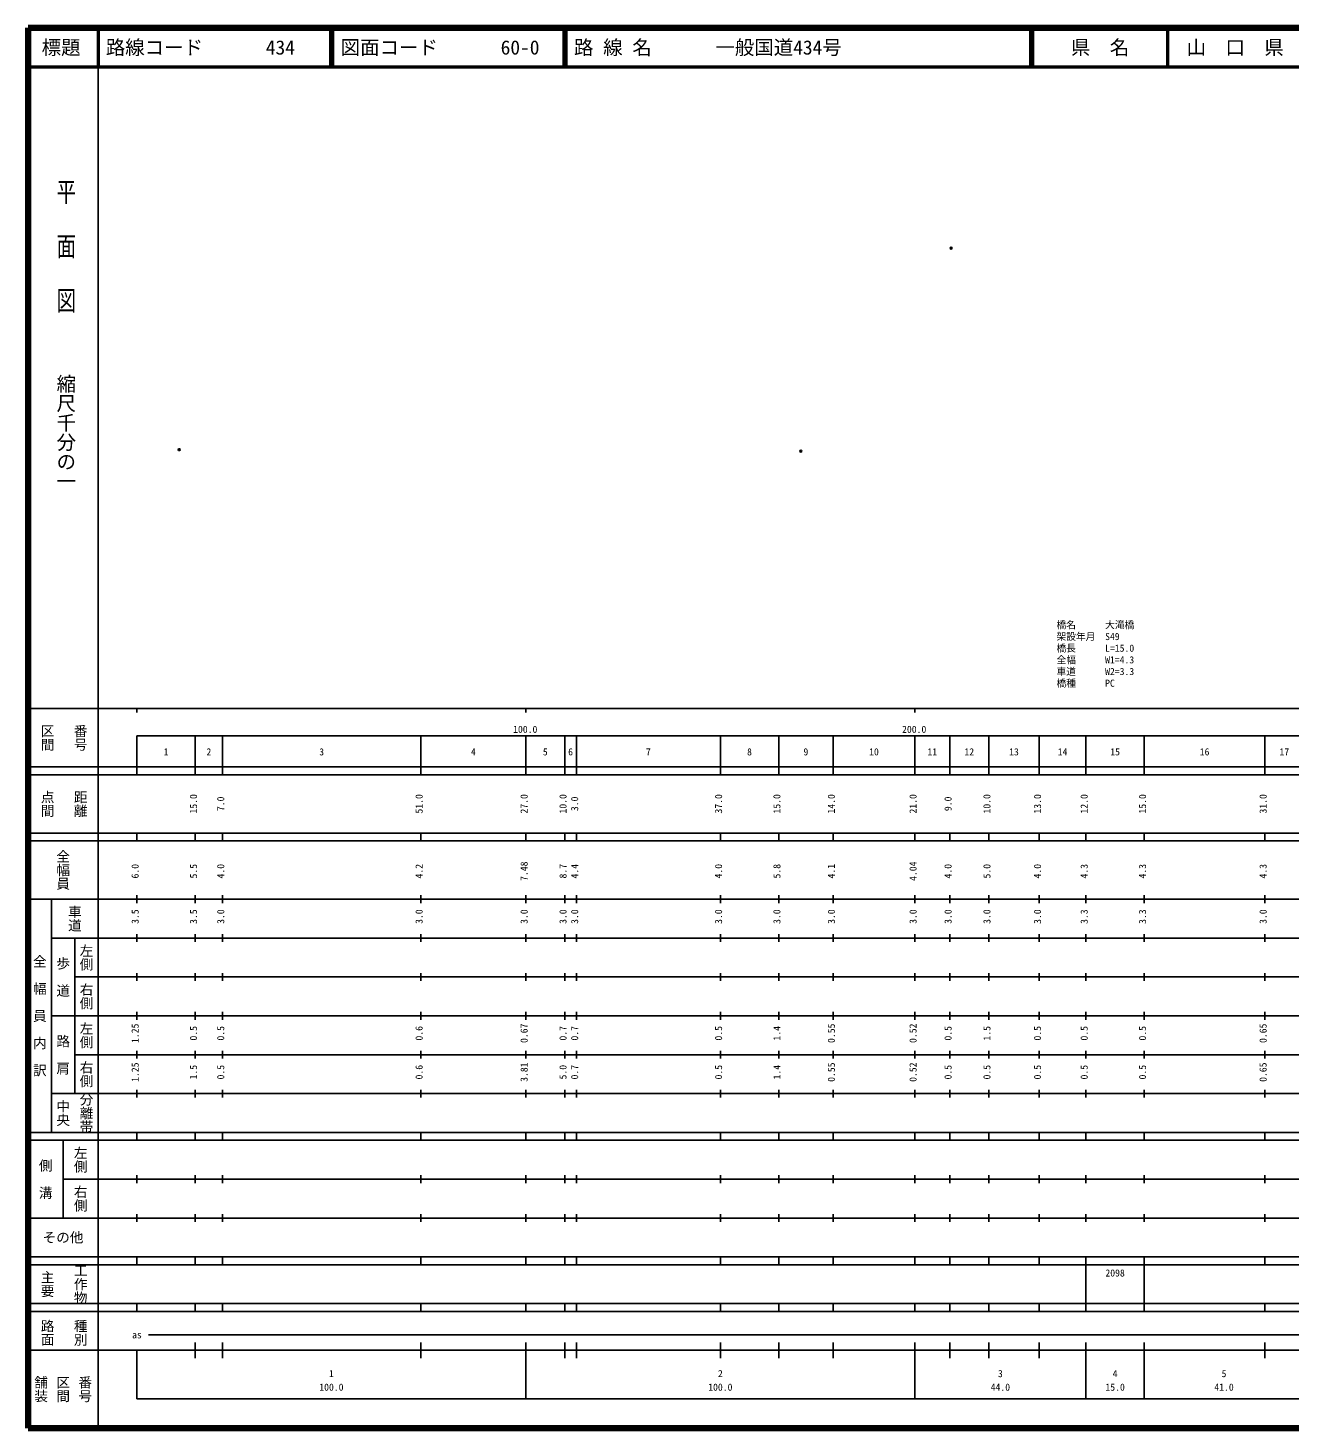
# Model space of a CAD drawing. Units: millimetres on the paper. Extents: x 40 to 680, y 20 to 380.
# Drawn here: x 40 to 364.5, y 20 to 380 of the extents above; entities that cross this region are included whole.
import ezdxf
from ezdxf.enums import TextEntityAlignment as Align

# ---------------------------------------------------------------- set-up
doc = ezdxf.new("R2010")
doc.units = ezdxf.units.MM
doc.header["$PDMODE"] = 32
doc.header["$PDSIZE"] = 0.5
for name, color, linetype in [('M-OTRS', 6, 'Continuous'), ('M-STR-HTXT', 7, 'Continuous'), ('M-TTL-TXT', 7, 'Continuous')]:
    doc.layers.add(name, color=color, linetype=linetype)
for name, color, linetype, lineweight in [('M-TTL', 2, 'Continuous', 140), ('M-TTL-BAND', 7, 'Continuous', 25), ('M-TTL-LINE', 7, 'Continuous', 50)]:
    doc.layers.add(name, color=color, linetype=linetype, lineweight=lineweight)
doc.styles.add('@ＭＳ ゴシック', font='')
doc.styles.add('ＭＳ ゴシック', font='')
doc.styles.get('@ＭＳ ゴシック').set_extended_font_data('@MS Gothic')
doc.styles.get('ＭＳ ゴシック').set_extended_font_data('MS Gothic')

msp = doc.modelspace()

# ---------------------------------------------------------------- linework, layer by layer
at = {"layer": 'M-OTRS'}
for p in [(277.316, 323.354), (78.888, 271.567), (238.671, 271.16)]:
    msp.add_point(p, dxfattribs=at)
at = {"layer": 'M-TTL'}
for p, q in [((40, 380), (40, 20)), ((680, 380), (40, 380)), ((40, 20), (680, 20))]:
    msp.add_line(p, q, dxfattribs=at)
at = {"layer": 'M-TTL-BAND'}
for p, q in [((58, 370), (58, 20)), ((40, 205), (579, 205)), ((68, 205), (68, 204)), ((168, 205), (168, 204)), ((268, 205), (268, 204)), ((68, 198), (579, 198)), ((68, 198), (68, 188)), ((83, 188), (83, 198)), ((90, 188), (90, 198)), ((141, 188), (141, 198)), ((168, 188), (168, 198)), ((178, 188), (178, 198)), ((181, 188), (181, 198)), ((218, 188), (218, 198)), ((233, 188), (233, 198)), ((247, 188), (247, 198)), ((268, 188), (268, 198)), ((277, 188), (277, 198)), ((287, 188), (287, 198)), ((300, 188), (300, 198)), ((312, 188), (312, 198)), ((327, 188), (327, 198)), ((358, 188), (358, 198)), ((40, 190), (579, 190)), ((40, 188), (579, 188)), ((40, 173), (579, 173)), ((68, 171), (68, 173)), ((83, 171), (83, 173)), ((90, 171), (90, 173)), ((141, 171), (141, 173)), ((168, 171), (168, 173)), ((178, 171), (178, 173)), ((181, 171), (181, 173)), ((218, 171), (218, 173)), ((233, 171), (233, 173)), ((247, 171), (247, 173)), ((268, 171), (268, 173)), ((277, 171), (277, 173)), ((287, 171), (287, 173)), ((300, 171), (300, 173)), ((312, 171), (312, 173)), ((327, 171), (327, 173)), ((358, 171), (358, 173)), ((40, 171), (579, 171)), ((40, 156), (579, 156)), ((46, 96), (46, 156)), ((68, 155), (68, 157)), ((83, 155), (83, 157)), ((90, 155), (90, 157)), ((141, 155), (141, 157)), ((168, 155), (168, 157)), ((178, 155), (178, 157)), ((181, 155), (181, 157)), ((218, 155), (218, 157)), ((233, 155), (233, 157)), ((247, 155), (247, 157)), ((268, 155), (268, 157)), ((277, 155), (277, 157)), ((287, 155), (287, 157)), ((300, 155), (300, 157)), ((312, 155), (312, 157)), ((327, 155), (327, 157)), ((358, 155), (358, 157)), ((46, 146), (579, 146)), ((52, 146), (52, 106)), ((68, 145), (68, 147)), ((83, 145), (83, 147)), ((90, 145), (90, 147)), ((141, 145), (141, 147)), ((168, 145), (168, 147)), ((178, 145), (178, 147)), ((181, 145), (181, 147)), ((218, 145), (218, 147)), ((233, 145), (233, 147)), ((247, 145), (247, 147)), ((268, 145), (268, 147)), ((277, 145), (277, 147)), ((287, 145), (287, 147)), ((300, 145), (300, 147)), ((312, 145), (312, 147)), ((327, 145), (327, 147)), ((358, 145), (358, 147)), ((68, 135), (68, 137)), ((83, 135), (83, 137)), ((90, 135), (90, 137)), ((141, 135), (141, 137)), ((168, 135), (168, 137)), ((178, 135), (178, 137)), ((181, 135), (181, 137)), ((218, 135), (218, 137)), ((233, 135), (233, 137)), ((247, 135), (247, 137)), ((268, 135), (268, 137)), ((277, 135), (277, 137)), ((287, 135), (287, 137)), ((300, 135), (300, 137)), ((312, 135), (312, 137)), ((327, 135), (327, 137)), ((358, 135), (358, 137)), ((52, 136), (579, 136)), ((46, 126), (579, 126)), ((68, 125), (68, 127)), ((83, 125), (83, 127)), ((90, 125), (90, 127)), ((141, 125), (141, 127)), ((168, 125), (168, 127)), ((178, 125), (178, 127)), ((181, 125), (181, 127)), ((218, 125), (218, 127)), ((233, 125), (233, 127)), ((247, 125), (247, 127)), ((268, 125), (268, 127)), ((277, 125), (277, 127)), ((287, 125), (287, 127)), ((300, 125), (300, 127)), ((312, 125), (312, 127)), ((327, 125), (327, 127)), ((358, 125), (358, 127)), ((52, 116), (579, 116)), ((68, 115), (68, 117)), ((83, 115), (83, 117)), ((90, 115), (90, 117)), ((141, 115), (141, 117)), ((168, 115), (168, 117)), ((178, 115), (178, 117)), ((181, 115), (181, 117)), ((218, 115), (218, 117)), ((233, 115), (233, 117)), ((247, 115), (247, 117)), ((268, 115), (268, 117)), ((277, 115), (277, 117)), ((287, 115), (287, 117)), ((300, 115), (300, 117)), ((312, 115), (312, 117)), ((327, 115), (327, 117)), ((358, 115), (358, 117)), ((46, 106), (579, 106)), ((68, 105), (68, 107)), ((83, 105), (83, 107)), ((90, 105), (90, 107)), ((141, 105), (141, 107)), ((168, 105), (168, 107)), ((178, 105), (178, 107)), ((181, 105), (181, 107)), ((218, 105), (218, 107)), ((233, 105), (233, 107)), ((247, 105), (247, 107)), ((268, 105), (268, 107)), ((277, 105), (277, 107)), ((287, 105), (287, 107)), ((300, 105), (300, 107)), ((312, 105), (312, 107)), ((327, 105), (327, 107)), ((358, 105), (358, 107)), ((40, 96), (579, 96)), ((40, 94), (579, 94)), ((49, 94), (49, 74)), ((68, 94), (68, 96)), ((83, 94), (83, 96)), ((90, 94), (90, 96)), ((141, 94), (141, 96)), ((168, 94), (168, 96)), ((178, 94), (178, 96)), ((181, 94), (181, 96)), ((218, 94), (218, 96)), ((233, 94), (233, 96)), ((247, 94), (247, 96)), ((268, 94), (268, 96)), ((277, 94), (277, 96)), ((287, 94), (287, 96)), ((300, 94), (300, 96)), ((312, 94), (312, 96)), ((327, 94), (327, 96)), ((358, 94), (358, 96)), ((49, 84), (579, 84)), ((68, 83), (68, 85)), ((83, 83), (83, 85)), ((90, 83), (90, 85)), ((141, 83), (141, 85)), ((168, 83), (168, 85)), ((178, 83), (178, 85)), ((181, 83), (181, 85)), ((218, 83), (218, 85)), ((233, 83), (233, 85)), ((247, 83), (247, 85)), ((268, 83), (268, 85)), ((277, 83), (277, 85)), ((287, 83), (287, 85)), ((300, 83), (300, 85)), ((312, 83), (312, 85)), ((327, 83), (327, 85)), ((358, 83), (358, 85)), ((40, 74), (579, 74)), ((68, 73), (68, 75)), ((83, 73), (83, 75)), ((90, 73), (90, 75)), ((141, 73), (141, 75)), ((168, 73), (168, 75)), ((178, 73), (178, 75)), ((181, 73), (181, 75)), ((218, 73), (218, 75)), ((233, 73), (233, 75)), ((247, 73), (247, 75)), ((268, 73), (268, 75)), ((277, 73), (277, 75)), ((287, 73), (287, 75)), ((300, 73), (300, 75)), ((312, 73), (312, 75)), ((327, 73), (327, 75)), ((358, 73), (358, 75)), ((40, 64), (579, 64)), ((40, 62), (579, 62)), ((68, 62), (68, 64)), ((83, 62), (83, 64)), ((90, 62), (90, 64)), ((141, 62), (141, 64)), ((168, 62), (168, 64)), ((178, 62), (178, 64)), ((181, 62), (181, 64)), ((218, 62), (218, 64)), ((233, 62), (233, 64)), ((247, 62), (247, 64)), ((268, 62), (268, 64)), ((277, 62), (277, 64)), ((287, 62), (287, 64)), ((300, 62), (300, 64)), ((312, 62), (312, 64)), ((312, 52), (312, 62)), ((327, 62), (327, 64)), ((327, 52), (327, 62)), ((358, 62), (358, 64)), ((40, 52), (579, 52)), ((68, 50), (68, 52)), ((83, 50), (83, 52)), ((90, 50), (90, 52)), ((141, 50), (141, 52)), ((168, 50), (168, 52)), ((178, 50), (178, 52)), ((181, 50), (181, 52)), ((218, 50), (218, 52)), ((233, 50), (233, 52)), ((247, 50), (247, 52)), ((268, 50), (268, 52)), ((277, 50), (277, 52)), ((287, 50), (287, 52)), ((300, 50), (300, 52)), ((312, 50), (312, 52)), ((327, 50), (327, 52)), ((358, 50), (358, 52)), ((40, 50), (579, 50)), ((71, 44), (565, 44)), ((40, 40), (579, 40)), ((68, 40), (68, 27.5)), ((83, 38), (83, 42)), ((90, 38), (90, 42)), ((141, 38), (141, 42)), ((168, 27.5), (168, 42)), ((178, 38), (178, 42)), ((181, 38), (181, 42)), ((218, 38), (218, 42)), ((233, 38), (233, 42)), ((247, 38), (247, 42)), ((268, 27.5), (268, 42)), ((277, 38), (277, 42)), ((287, 38), (287, 42)), ((300, 38), (300, 42)), ((312, 27.5), (312, 42)), ((327, 27.5), (327, 42)), ((358, 38), (358, 42)), ((68, 27.5), (579, 27.5))]:
    msp.add_line(p, q, dxfattribs=at)
at = {"layer": 'M-TTL-LINE'}
for p, q in [((58, 380), (58, 370)), ((117.75, 380), (117.75, 370)), ((118.25, 380), (118.25, 370)), ((177.75, 380), (177.75, 370)), ((178.25, 380), (178.25, 370)), ((297.75, 380), (297.75, 370)), ((298.25, 380), (298.25, 370)), ((333, 380), (333, 370)), ((40, 370), (680, 370))]:
    msp.add_line(p, q, dxfattribs=at)

# ---------------------------------------------------------------- texts
at = {"layer": 'M-STR-HTXT', "style": 'ＭＳ ゴシック'}
for s, p in [('橋名\u3000\u3000\u3000大滝橋', (304.424, 225.06)), ('架設年月\u3000S49', (304.424, 222.06)), ('橋長\u3000\u3000\u3000L=15.0', (304.424, 219.06)), ('全幅\u3000\u3000\u3000W1=4.3', (304.424, 216.06)), ('橋種\u3000\u3000\u3000PC', (304.424, 210.06)), ('車道\u3000\u3000\u3000W2=3.3', (304.424, 213.06))]:
    msp.add_text(s, height=1.833, dxfattribs=at).set_placement(p, align=Align.BOTTOM_LEFT)
at = {"layer": 'M-TTL-BAND', "style": '@ＭＳ ゴシック', "width": 1.4}
msp.add_text('平  面  図', height=3.666, rotation=270, dxfattribs=at).set_placement((49.777, 306.475), align=Align.MIDDLE_RIGHT)
at = {"layer": 'M-TTL-BAND', "style": '@ＭＳ ゴシック'}
msp.add_text('縮尺千分の一', height=3.666, rotation=270, dxfattribs=at).set_placement((49.777, 261.03), align=Align.MIDDLE_RIGHT)
for s, p in [('区間', (45, 197.5)), ('番号', (53.5, 197.5)), ('点間', (45, 180.5)), ('距離', (53.5, 180.5)), ('全幅員', (49, 163.5)), ('車道', (52, 151)), ('左側', (55, 141)), ('全\u3000幅\u3000員\u3000内\u3000訳', (43, 126)), ('歩\u3000道', (49, 136)), ('右側', (55, 131)), ('左側', (55, 121)), ('路\u3000肩', (49, 116)), ('右側', (55, 111)), ('分離帯', (55, 101)), ('中央', (49, 101)), ('左側', (53.5, 89)), ('側\u3000溝', (44.5, 84)), ('右側', (53.5, 79)), ('工作物', (53.5, 57)), ('主要', (45, 57)), ('路面', (45, 44.5)), ('種別', (53.5, 44.5)), ('舗装', (43.333, 30)), ('区間', (49, 30)), ('番号', (54.667, 30))]:
    msp.add_text(s, height=2.566, rotation=270, dxfattribs=at).set_placement(p, align=Align.MIDDLE_CENTER)
at = {"layer": 'M-TTL-BAND', "style": 'ＭＳ ゴシック'}
for s, p in [('100.0', (167.844, 198.195)), ('200.0', (267.844, 198.195)), ('1', (75.5, 192.405)), ('2', (86.5, 192.405)), ('3', (115.5, 192.405)), ('4', (154.5, 192.405)), ('5', (173, 192.405)), ('6', (179.5, 192.405)), ('7', (199.5, 192.405)), ('8', (225.5, 192.405)), ('9', (240, 192.405)), ('10', (257.5, 192.405)), ('11', (272.5, 192.405)), ('12', (282, 192.405)), ('13', (293.5, 192.405)), ('14', (306, 192.405)), ('15', (319.5, 192.405)), ('16', (342.5, 192.405)), ('17', (363, 192.405)), ('as', (68, 42.5)), ('1', (118, 32.523)), ('2', (218, 32.523)), ('3', (290, 32.523)), ('4', (319.5, 32.523)), ('5', (347.5, 32.523)), ('100.0', (118, 29.033)), ('100.0', (218, 29.033)), ('44.0', (290, 29.033)), ('15.0', (319.5, 29.033)), ('41.0', (347.5, 29.033))]:
    msp.add_text(s, height=1.833, dxfattribs=at).set_placement(p, align=Align.BOTTOM_CENTER)
for s, p in [('15.0', (84, 180.5)), ('7.0', (91, 180.5)), ('51.0', (142, 180.5)), ('27.0', (169, 180.5)), ('10.0', (179, 180.5)), ('3.0', (182, 180.5)), ('37.0', (219, 180.5)), ('15.0', (234, 180.5)), ('14.0', (248, 180.5)), ('21.0', (269, 180.5)), ('9.0', (278, 180.5)), ('10.0', (288, 180.5)), ('13.0', (301, 180.5)), ('12.0', (313, 180.5)), ('15.0', (328, 180.5)), ('31.0', (359, 180.5)), ('6.0', (69, 163.174)), ('5.5', (84, 163.174)), ('4.0', (91, 163.174)), ('4.2', (142, 163.174)), ('7.48', (169, 163.174)), ('8.7', (179, 163.174)), ('4.4', (182, 163.174)), ('4.0', (219, 163.174)), ('5.8', (234, 163.174)), ('4.1', (248, 163.174)), ('4.04', (269, 163.174)), ('4.0', (278, 163.174)), ('5.0', (288, 163.174)), ('4.0', (301, 163.174)), ('4.3', (313, 163.174)), ('4.3', (328, 163.174)), ('4.3', (359, 163.174)), ('3.5', (69, 151.5)), ('3.5', (84, 151.5)), ('3.0', (91, 151.5)), ('3.0', (142, 151.5)), ('3.0', (169, 151.5)), ('3.0', (179, 151.5)), ('3.0', (182, 151.5)), ('3.0', (219, 151.5)), ('3.0', (234, 151.5)), ('3.0', (248, 151.5)), ('3.0', (269, 151.5)), ('3.0', (278, 151.5)), ('3.0', (288, 151.5)), ('3.0', (301, 151.5)), ('3.3', (313, 151.5)), ('3.3', (328, 151.5)), ('3.0', (359, 151.5)), ('1.25', (69, 121.5)), ('0.5', (84, 121.5)), ('0.5', (91, 121.5)), ('0.6', (142, 121.5)), ('0.67', (169, 121.5)), ('0.7', (179, 121.5)), ('0.7', (182, 121.5)), ('0.5', (219, 121.5)), ('1.4', (234, 121.5)), ('0.55', (248, 121.5)), ('0.52', (269, 121.5)), ('0.5', (278, 121.5)), ('1.5', (288, 121.5)), ('0.5', (301, 121.5)), ('0.5', (313, 121.5)), ('0.5', (328, 121.5)), ('0.65', (359, 121.5)), ('1.25', (69, 111.5)), ('1.5', (84, 111.5)), ('0.5', (91, 111.5)), ('0.6', (142, 111.5)), ('3.81', (169, 111.5)), ('5.0', (179, 111.5)), ('0.7', (182, 111.5)), ('0.5', (219, 111.5)), ('1.4', (234, 111.5)), ('0.55', (248, 111.5)), ('0.52', (269, 111.5)), ('0.5', (278, 111.5)), ('0.5', (288, 111.5)), ('0.5', (301, 111.5)), ('0.5', (313, 111.5)), ('0.5', (328, 111.5)), ('0.65', (359, 111.5))]:
    msp.add_text(s, height=1.833, rotation=90, dxfattribs=at).set_placement(p, align=Align.BOTTOM_CENTER)
msp.add_text('その他', height=2.566, dxfattribs=at).set_placement((49, 69), align=Align.MIDDLE_CENTER)
msp.add_text('2098', height=1.833, dxfattribs=at).set_placement((317, 58.405), align=Align.BOTTOM_LEFT)
at = {"layer": 'M-TTL-TXT', "style": 'ＭＳ ゴシック'}
for s, p in [('標題', (48.5, 375)), ('県\u3000名', (315.625, 375)), ('山\u3000口\u3000県', (350.375, 375))]:
    msp.add_text(s, height=3.666, dxfattribs=at).set_placement(p, align=Align.MIDDLE_CENTER)
for s, p in [('路線コード', (60, 375)), ('434', (101.142, 375)), ('図面コード', (120.38, 375)), ('60-0', (161.521, 375)), ('路 線 名', (180.38, 375)), ('一般国道434号', (216.734, 375))]:
    msp.add_text(s, height=3.666, dxfattribs=at).set_placement(p, align=Align.MIDDLE_LEFT)

doc.saveas('drawing.dxf')
